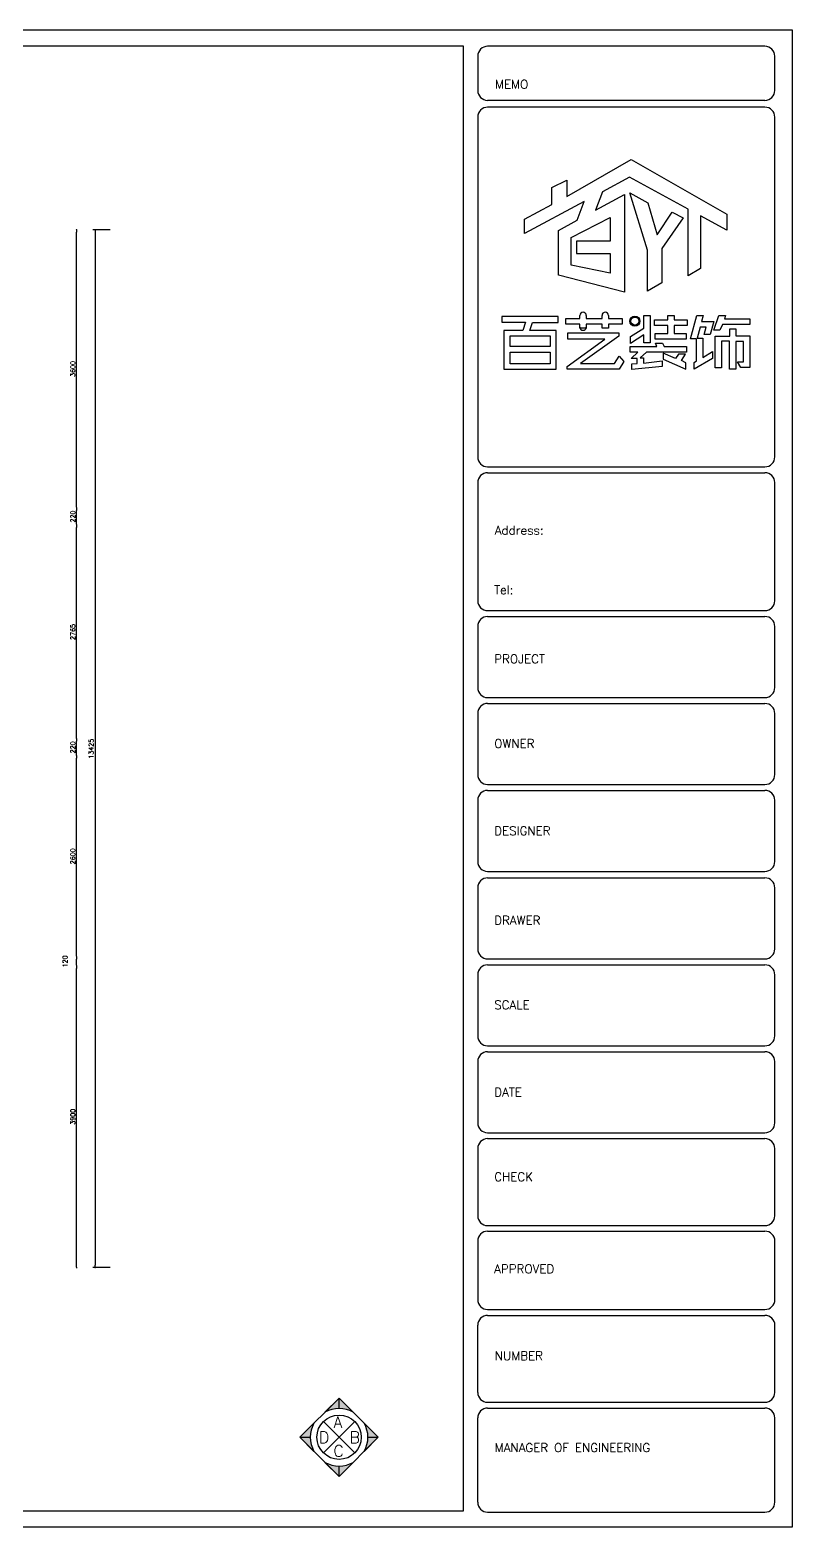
# Model space of a CAD drawing. Header units: millimetres. Extents: x -33522418 to 16198808, y -126322335 to -58690945.
# Drawn here: x -15912630 to -15902775, y -63984905 to -63965538 of the extents above; entities that cross this region are included whole.
import ezdxf

# ---------------------------------------------------------------- set-up
doc = ezdxf.new("R2010")
doc.units = ezdxf.units.MM
doc.header["$LTSCALE"] = 10
doc.header["$PDMODE"] = 3
doc.layers.add('LAYER4', color=7, linetype='Continuous')
doc.styles.add('HZXY', font='complex.shx', dxfattribs={"bigfont": 'HZXY.shx'})
doc.styles.add('ROMAND', font='romand.shx')
doc.dimstyles.new('LMDIM30$0', dxfattribs={"dimtxt": 60, "dimasz": 30, "dimexe": 30, "dimexo": 30, "dimgap": 20, "dimtad": 1, "dimdec": 0, "dimzin": 0, "dimdsep": 46, "dimtxsty": 'HZXY', "dimblk1": 'DOT', "dimblk2": 'DOT', "dimsah": 1, "dimcen": 0, "dimclrd": 2, "dimclre": 2, "dimclrt": 2, "dimadec": 0, "dimazin": 0, "dimtfac": 1, "dimtdec": 0, "dimtmove": 2, "dimatfit": 3, "dimldrblk": 'DOT', "dimfxl": 1, "dimtolj": 1, "dimtzin": 0, "dimarcsym": 0})

# ---------------------------------------------------------------- blocks, each defined once
blk = doc.blocks.new('A$C63955645')
h = blk.add_hatch(color=256)
h.paths.add_polyline_path([(253, 649, -0.128675), (396, 686), (396, 791)])
h.paths.add_polyline_path([(538, 649), (396, 791), (396, 686, -0.128675)])
h.paths.add_polyline_path([(686, 396), (791, 396), (649, 538, -0.128675)])
h.paths.add_polyline_path([(686, 396, -0.128675), (649, 253), (791, 396)])
h.paths.add_polyline_path([(538, 142, -0.128675), (396, 105), (396, 0)])
h.paths.add_polyline_path([(396, 105, -0.128675), (253, 142), (396, 0)])
h = blk.add_hatch(color=256)
h.paths.add_polyline_path([(142, 538), (0, 396), (105, 396, -0.128675)])
h.paths.add_polyline_path([(105, 396), (0, 396), (142, 253, -0.128675)])
for p, q in [((253, 649), (396, 791)), ((396, 791), (538, 649)), ((396, 686), (396, 791)), ((0, 396), (142, 538)), ((237, 237), (554, 554)), ((554, 237), (237, 554)), ((649, 538), (791, 396)), ((0, 396), (105, 396)), ((0, 396), (142, 253)), ((649, 253), (791, 396)), ((686, 396), (791, 396)), ((253, 142), (396, 0)), ((396, 0), (538, 142)), ((396, 0), (396, 105))]:
    blk.add_line(p, q)
blk.add_lwpolyline([(396, 791), (0, 396), (396, 0), (791, 396), (396, 791)])
blk.add_circle((396, 396), 224)
for start, end in [(60.671, 119.329), (150.671, 209.329), (330.671, 29.329), (240.671, 299.329)]:
    blk.add_arc((396, 396), 291, start, end)
at = {"style": 'HZXY'}
for s, p in [('A', (340, 491)), ('D', (193, 337)), ('C', (339, 200)), ('B', (503, 337))]:
    blk.add_text(s, height=116, dxfattribs=at).set_placement(p)
blk = doc.blocks.new('A$C68525370')
at = {"xscale": 0.8571428571428571, "yscale": 0.8571428571428571, "zscale": 0.8571428571428571}
blk.add_blockref('A$C63955645', (0, 0), dxfattribs=at)
blk = doc.blocks.new('DOT')
at = {"color": 0, "linetype": 'ByBlock'}
blk.add_line((-0.35, 0), (-1, 0), dxfattribs=at)
at = {"color": 0, "linetype": 'ByBlock', "const_width": 0.35}
blk.add_lwpolyline([(-0.175, 0, 1), (0.175, 0, 1)], format="xyb", close=True, dxfattribs=at)
blk = doc.blocks.new('*D764')
at = {"layer": 'Defpoints', "color": 0, "transparency": 16777216}
for p in [(-15912026, -63977648), (-15912026, -63977648), (-15912026, -63981548)]:
    blk.add_point(p, dxfattribs=at)
at = {"layer": 'LAYER4', "color": 2, "lineweight": -2, "transparency": 16777216}
blk.add_line((-15912026, -63981518), (-15912026, -63977678), dxfattribs=at)
at = {"layer": 'LAYER4', "color": 2, "lineweight": -2, "transparency": 16777216, "xscale": 30, "yscale": 30, "zscale": 30}
for p, rotation in [((-15912026, -63977648), 90), ((-15912026, -63981548), 270)]:
    blk.add_blockref('DOT', p, dxfattribs=dict(at, rotation=rotation))
at = {"layer": 'LAYER4', "color": 2, "lineweight": -2, "transparency": 16777216, "insert": (-15912076, -63979598), "char_height": 60, "attachment_point": 5, "rotation": 90, "style": 'HZXY'}
blk.add_mtext('\\A1;3900', dxfattribs=at)
blk = doc.blocks.new('_Dot')
at = {"color": 0, "linetype": 'ByBlock', "lineweight": -2}
blk.add_line((-0.5, 0), (-1, 0), dxfattribs=at)
at = {"color": 0, "linetype": 'ByBlock', "const_width": 0.5}
blk.add_lwpolyline([(-0.25, 0, 1), (0.25, 0, 1)], format="xyb", close=True, dxfattribs=at)
blk = doc.blocks.new('*D765')
at = {"layer": 'Defpoints', "color": 0, "transparency": 16777216}
for p in [(-15912026, -63977528), (-15912026, -63977528), (-15912026, -63977648)]:
    blk.add_point(p, dxfattribs=at)
at = {"layer": 'LAYER4', "color": 2, "lineweight": -2, "transparency": 16777216}
blk.add_line((-15912026, -63977618), (-15912026, -63977558), dxfattribs=at)
at = {"layer": 'LAYER4', "color": 2, "lineweight": -2, "transparency": 16777216, "xscale": 30, "yscale": 30, "zscale": 30}
for p, rotation in [((-15912026, -63977528), 90), ((-15912026, -63977648), 270)]:
    blk.add_blockref('DOT', p, dxfattribs=dict(at, rotation=rotation))
at = {"layer": 'LAYER4', "color": 2, "lineweight": -2, "transparency": 16777216, "insert": (-15912176, -63977588), "char_height": 60, "attachment_point": 5, "rotation": 90, "style": 'HZXY'}
blk.add_mtext('\\A1;120', dxfattribs=at)
blk = doc.blocks.new('*D766')
at = {"layer": 'Defpoints', "color": 0, "transparency": 16777216}
for p in [(-15912026, -63974928), (-15912026, -63974928), (-15912026, -63977528)]:
    blk.add_point(p, dxfattribs=at)
at = {"layer": 'LAYER4', "color": 2, "lineweight": -2, "transparency": 16777216}
blk.add_line((-15912026, -63977498), (-15912026, -63974958), dxfattribs=at)
at = {"layer": 'LAYER4', "color": 2, "lineweight": -2, "transparency": 16777216, "xscale": 30, "yscale": 30, "zscale": 30}
for p, rotation in [((-15912026, -63974928), 90), ((-15912026, -63977528), 270)]:
    blk.add_blockref('DOT', p, dxfattribs=dict(at, rotation=rotation))
at = {"layer": 'LAYER4', "color": 2, "lineweight": -2, "transparency": 16777216, "insert": (-15912076, -63976228), "char_height": 60, "attachment_point": 5, "rotation": 90, "style": 'HZXY'}
blk.add_mtext('\\A1;2600', dxfattribs=at)
blk = doc.blocks.new('*D767')
at = {"layer": 'Defpoints', "color": 0, "transparency": 16777216}
for p in [(-15912026, -63974708), (-15912026, -63974708), (-15912026, -63974928)]:
    blk.add_point(p, dxfattribs=at)
at = {"layer": 'LAYER4', "color": 2, "lineweight": -2, "transparency": 16777216}
blk.add_line((-15912026, -63974898), (-15912026, -63974738), dxfattribs=at)
at = {"layer": 'LAYER4', "color": 2, "lineweight": -2, "transparency": 16777216, "xscale": 30, "yscale": 30, "zscale": 30}
for p, rotation in [((-15912026, -63974708), 90), ((-15912026, -63974928), 270)]:
    blk.add_blockref('DOT', p, dxfattribs=dict(at, rotation=rotation))
at = {"layer": 'LAYER4', "color": 2, "lineweight": -2, "transparency": 16777216, "insert": (-15912076, -63974818), "char_height": 60, "attachment_point": 5, "rotation": 90, "style": 'HZXY'}
blk.add_mtext('\\A1;220', dxfattribs=at)
blk = doc.blocks.new('*D768')
at = {"layer": 'Defpoints', "color": 0, "transparency": 16777216}
for p in [(-15912026, -63971943), (-15912026, -63971943), (-15912026, -63974708)]:
    blk.add_point(p, dxfattribs=at)
at = {"layer": 'LAYER4', "color": 2, "lineweight": -2, "transparency": 16777216}
blk.add_line((-15912026, -63974678), (-15912026, -63971973), dxfattribs=at)
at = {"layer": 'LAYER4', "color": 2, "lineweight": -2, "transparency": 16777216, "xscale": 30, "yscale": 30, "zscale": 30}
for p, rotation in [((-15912026, -63971943), 90), ((-15912026, -63974708), 270)]:
    blk.add_blockref('DOT', p, dxfattribs=dict(at, rotation=rotation))
at = {"layer": 'LAYER4', "color": 2, "lineweight": -2, "transparency": 16777216, "insert": (-15912076, -63973326), "char_height": 60, "attachment_point": 5, "rotation": 90, "style": 'HZXY'}
blk.add_mtext('\\A1;2765', dxfattribs=at)
blk = doc.blocks.new('*D769')
at = {"layer": 'Defpoints', "color": 0, "transparency": 16777216}
for p in [(-15912026, -63971723), (-15912026, -63971723), (-15912026, -63971943)]:
    blk.add_point(p, dxfattribs=at)
at = {"layer": 'LAYER4', "color": 2, "lineweight": -2, "transparency": 16777216}
blk.add_line((-15912026, -63971913), (-15912026, -63971753), dxfattribs=at)
at = {"layer": 'LAYER4', "color": 2, "lineweight": -2, "transparency": 16777216, "xscale": 30, "yscale": 30, "zscale": 30}
for p, rotation in [((-15912026, -63971723), 90), ((-15912026, -63971943), 270)]:
    blk.add_blockref('DOT', p, dxfattribs=dict(at, rotation=rotation))
at = {"layer": 'LAYER4', "color": 2, "lineweight": -2, "transparency": 16777216, "insert": (-15912076, -63971833), "char_height": 60, "attachment_point": 5, "rotation": 90, "style": 'HZXY'}
blk.add_mtext('\\A1;220', dxfattribs=at)
blk = doc.blocks.new('*D770')
at = {"layer": 'Defpoints', "color": 0, "transparency": 16777216}
for p in [(-15912026, -63968123), (-15912026, -63968123), (-15912026, -63971723)]:
    blk.add_point(p, dxfattribs=at)
at = {"layer": 'LAYER4', "color": 2, "lineweight": -2, "transparency": 16777216}
blk.add_line((-15912026, -63971693), (-15912026, -63968153), dxfattribs=at)
at = {"layer": 'LAYER4', "color": 2, "lineweight": -2, "transparency": 16777216, "xscale": 30, "yscale": 30, "zscale": 30}
for p, rotation in [((-15912026, -63968123), 90), ((-15912026, -63971723), 270)]:
    blk.add_blockref('DOT', p, dxfattribs=dict(at, rotation=rotation))
at = {"layer": 'LAYER4', "color": 2, "lineweight": -2, "transparency": 16777216, "insert": (-15912076, -63969923), "char_height": 60, "attachment_point": 5, "rotation": 90, "style": 'HZXY'}
blk.add_mtext('\\A1;3600', dxfattribs=at)
blk = doc.blocks.new('*D771')
at = {"layer": 'Defpoints', "color": 0, "transparency": 16777216}
for p in [(-15911563, -63968123), (-15911788, -63981548), (-15911563, -63981548)]:
    blk.add_point(p, dxfattribs=at)
at = {"layer": 'LAYER4', "color": 2, "lineweight": -2, "transparency": 16777216}
for p, q in [((-15911593, -63968123), (-15911818, -63968123)), ((-15911788, -63968153), (-15911788, -63981518)), ((-15911593, -63981548), (-15911818, -63981548))]:
    blk.add_line(p, q, dxfattribs=at)
at = {"layer": 'LAYER4', "color": 2, "lineweight": -2, "transparency": 16777216, "xscale": 30, "yscale": 30, "zscale": 30}
for p, rotation in [((-15911788, -63968123), 90), ((-15911788, -63981548), 270)]:
    blk.add_blockref('DOT', p, dxfattribs=dict(at, rotation=rotation))
at = {"layer": 'LAYER4', "color": 2, "lineweight": -2, "transparency": 16777216, "insert": (-15911838, -63974836), "char_height": 60, "attachment_point": 5, "rotation": 90, "style": 'HZXY'}
blk.add_mtext('\\A1;13425', dxfattribs=at)

msp = doc.modelspace()

# ---------------------------------------------------------------- linework, layer by layer
for p, q in [((-15930338.7, -63965537.7), (-15902774.8, -63965537.7)), ((-15930338.7, -63965537.7), (-15902774.8, -63965537.7)), ((-15902774.8, -63965537.7), (-15902774.8, -63984905.1)), ((-15902774.8, -63965537.7), (-15902774.8, -63984905.1)), ((-15902774.8, -63984905.1), (-15930338.7, -63984905.1)), ((-15902774.8, -63984905.1), (-15930338.7, -63984905.1))]:
    msp.add_line(p, q)
at = {"color": 4}
for p, q in [((-15930134.9, -63965741.5), (-15907029.3, -63965741.5)), ((-15907029.3, -63965741.5), (-15907029.3, -63984701.3)), ((-15903124.8, -63965749.7), (-15906711.4, -63965749.7)), ((-15906839.2, -63965877.4), (-15906839.2, -63966320.7)), ((-15902997, -63966320.7), (-15902997, -63965877.4)), ((-15903124.8, -63966448.5), (-15906711.4, -63966448.5)), ((-15903124.8, -63966537.3), (-15906711.4, -63966537.3)), ((-15906839.2, -63966665), (-15906839.2, -63971061.8)), ((-15902997, -63971061.8), (-15902997, -63966665)), ((-15906711.4, -63971189.5), (-15903124.8, -63971189.5)), ((-15906711.4, -63971266.2), (-15903124.8, -63971266.2)), ((-15906839.2, -63971394), (-15906839.2, -63972921.8)), ((-15902997, -63972921.8), (-15902997, -63971394)), ((-15906711.4, -63973049.6), (-15903124.8, -63973049.6)), ((-15906711.4, -63973126.3), (-15903124.8, -63973126.3)), ((-15906839.2, -63973254.1), (-15906839.2, -63974046.3)), ((-15902997, -63974046.3), (-15902997, -63973254.1)), ((-15906711.4, -63974174), (-15903124.8, -63974174)), ((-15906839.2, -63974378.5), (-15906839.2, -63975170.7)), ((-15906711.4, -63974250.7), (-15903124.8, -63974250.7)), ((-15902997, -63975170.7), (-15902997, -63974378.5)), ((-15906711.4, -63975298.5), (-15903124.8, -63975298.5)), ((-15906839.2, -63975502.9), (-15906839.2, -63976295.1)), ((-15906711.4, -63975375.1), (-15903124.8, -63975375.1)), ((-15902997, -63976295.1), (-15902997, -63975502.9)), ((-15906711.4, -63976422.9), (-15903124.8, -63976422.9)), ((-15906711.4, -63976507.1), (-15903124.8, -63976507.1)), ((-15906839.2, -63976634.9), (-15906839.2, -63977427.1)), ((-15902997, -63977427.1), (-15902997, -63976634.9)), ((-15906711.4, -63977554.9), (-15903124.8, -63977554.9)), ((-15906711.4, -63977631.6), (-15903124.8, -63977631.6)), ((-15906839.2, -63977759.4), (-15906839.2, -63978551.6)), ((-15902997, -63978551.6), (-15902997, -63977759.4)), ((-15906711.4, -63978679.3), (-15903124.8, -63978679.3)), ((-15906711.4, -63978756), (-15903124.8, -63978756)), ((-15906839.2, -63978883.8), (-15906839.2, -63979676)), ((-15902997, -63979676), (-15902997, -63978883.8)), ((-15906711.4, -63979803.8), (-15903124.8, -63979803.8)), ((-15906711.4, -63979880.4), (-15903124.8, -63979880.4)), ((-15906839.2, -63980008.2), (-15906839.2, -63980877.1)), ((-15902997, -63980877.1), (-15902997, -63980008.2)), ((-15906711.4, -63981004.9), (-15903124.8, -63981004.9)), ((-15906711.4, -63981077), (-15903124.8, -63981077)), ((-15906839.2, -63981204.8), (-15906839.2, -63981962.2)), ((-15902997, -63981962.2), (-15902997, -63981204.8)), ((-15906711.4, -63982090), (-15903124.8, -63982090)), ((-15906839.2, -63983163.3), (-15906839.2, -63982294.4)), ((-15906711.4, -63982166.6), (-15903124.8, -63982166.6)), ((-15902997, -63983163.3), (-15902997, -63982294.4)), ((-15906711.4, -63983291.1), (-15903124.8, -63983291.1)), ((-15906711.4, -63983366), (-15903124.8, -63983366)), ((-15906839.2, -63984585), (-15906839.2, -63983493.8)), ((-15902997, -63984585), (-15902997, -63983493.8)), ((-15907029.3, -63984701.3), (-15930134.9, -63984701.3)), ((-15906711.4, -63984712.8), (-15903124.8, -63984712.8))]:
    msp.add_line(p, q, dxfattribs=at)
for centre, major_axis, start_param, end_param in [((-15906711.4, -63965877.4), (1.2, 127.8), 0.0097289, 1.5805253), ((-15903124.8, -63965877.4), (-6.4, 127.6), 4.6621529, 6.2329492), ((-15906711.4, -63966320.7), (4.3, 127.7), 1.6046615, 3.1754578), ((-15903124.8, -63966320.7), (7.9, 127.5), 3.2037747, 4.774571), ((-15906711.4, -63966665), (1.2, 127.8), 0.0097289, 1.5805253), ((-15903124.8, -63966665), (0.4, 127.8), -1.5679748, 0.0028215), ((-15906711.4, -63971061.8), (6.5, 127.6), 1.6219957, 3.192792), ((-15903124.8, -63971061.8), (7.9, 127.5), 3.2037747, 4.774571), ((-15906711.4, -63971394), (1.2, 127.8), 0.0097289, 1.5805253), ((-15903124.8, -63971394), (-6.4, 127.6), 4.6621529, 6.2329492), ((-15906711.4, -63972921.8), (6, 127.6), 1.6180892, 3.1888856), ((-15903124.8, -63972921.8), (8.7, 127.5), 3.2097289, 4.7805252), ((-15906711.4, -63973254.1), (1.9, 127.8), 0.0152171, 1.5860134), ((-15903124.8, -63973254.1), (-5.2, 127.7), 4.6719541, 6.2427504), ((-15906711.4, -63974046.3), (5.4, 127.7), 1.6127675, 3.1835638), ((-15903124.8, -63974046.3), (5.8, 127.6), 3.1872891, 4.7580854), ((-15906711.4, -63974378.5), (1.2, 127.8), 0.0097289, 1.5805253), ((-15903124.8, -63974378.5), (-6.4, 127.6), 4.6621529, 6.2329492), ((-15906711.4, -63975170.7), (6.5, 127.6), 1.6219957, 3.192792), ((-15903124.8, -63975170.7), (7.9, 127.5), 3.2037747, 4.774571), ((-15906711.4, -63975502.9), (-2.1, 127.8), -0.0164544, 1.5543419), ((-15903124.8, -63975502.9), (-1.6, 127.8), 4.7000033, 6.2707996), ((-15906711.4, -63976295.1), (6.5, 127.6), 1.6219957, 3.192792), ((-15903124.8, -63976295.1), (7.9, 127.5), 3.2037747, 4.774571), ((-15906711.4, -63976634.9), (-13, 127.1), -0.1023036, 1.4684928), ((-15903124.8, -63976634.9), (7.7, 127.5), -1.5106004, 0.060196), ((-15906711.4, -63977427.1), (-0.4, 127.8), 1.567893, 3.1386894), ((-15903124.8, -63977427.1), (5.8, 127.6), 3.1872891, 4.7580854), ((-15906711.4, -63977759.4), (1.9, 127.8), 0.0152171, 1.5860134), ((-15903124.8, -63977759.4), (-5.2, 127.7), 4.6719541, 6.2427504), ((-15906711.4, -63978551.6), (6.5, 127.6), 1.6219957, 3.192792), ((-15903124.8, -63978551.6), (7.9, 127.5), 3.2037747, 4.774571), ((-15906711.4, -63978883.8), (3.5, 127.7), 0.0271639, 1.5979602), ((-15903124.8, -63978883.8), (-6.4, 127.6), 4.6621529, 6.2329492), ((-15906711.4, -63979676), (5, 127.7), 1.6096451, 3.1804414), ((-15903124.8, -63979676), (7.9, 127.5), 3.2037747, 4.774571), ((-15906711.4, -63980008.2), (3.5, 127.7), 0.0271639, 1.5979602), ((-15903124.8, -63980008.2), (-6.4, 127.6), 4.6621529, 6.2329492), ((-15906711.4, -63980877.1), (6.5, 127.6), 1.6219957, 3.192792), ((-15903124.8, -63980877.1), (7.9, 127.5), 3.2037747, 4.774571), ((-15906711.4, -63981204.8), (1.9, 127.8), 0.0152171, 1.5860134), ((-15903124.8, -63981204.8), (-0.2, 127.8), 4.7107178, 6.2815142), ((-15906711.4, -63981962.2), (2.7, 127.7), 1.5922473, 3.1630436), ((-15903124.8, -63981962.2), (6.7, 127.6), 3.1940704, 4.7648668), ((-15906711.4, -63982294.4), (-8.1, 127.5), -0.0632785, 1.5075179), ((-15903124.8, -63982294.4), (-0.2, 127.8), 4.7107178, 6.2815142), ((-15906711.4, -63983163.3), (4.3, 127.7), 1.6046615, 3.1754578), ((-15903124.8, -63983163.3), (7.9, 127.5), 3.2037747, 4.774571), ((-15906711.4, -63983493.8), (1.2, 127.8), 0.0097289, 1.5805253), ((-15903124.8, -63983493.8), (-6.4, 127.6), 4.6621529, 6.2329492), ((-15906711.4, -63984585), (4.3, 127.7), 1.6046615, 3.1754578), ((-15903124.8, -63984585), (7.9, 127.5), 3.2037747, 4.774571)]:
    msp.add_ellipse(centre, major_axis=major_axis, ratio=1, start_param=start_param, end_param=end_param, dxfattribs=at)
at = {"layer": 'LAYER4', "color": 7}
for p, q in [((-15905687.5, -63967691.1), (-15904856.6, -63967212)), ((-15904856.6, -63967212), (-15903618.1, -63967919.5)), ((-15905882, -63967574.9), (-15905687.5, -63967481.1)), ((-15905882, -63967794.1), (-15905882, -63967574.9)), ((-15905687.5, -63967481.1), (-15905687.5, -63967691.1)), ((-15904876.6, -63967444.3), (-15905226.8, -63967631.3)), ((-15904116.2, -63967857.2), (-15904876.6, -63967444.3)), ((-15905462.6, -63967755.9), (-15906233.6, -63968171.2)), ((-15906233.6, -63967985), (-15905882, -63967794.1)), ((-15905554.4, -63967998.6), (-15905462.6, -63967755.9)), ((-15905226.8, -63967631.3), (-15905315.1, -63967870.4)), ((-15905315.1, -63967870.4), (-15904939.5, -63967668.4)), ((-15904939.5, -63967668.4), (-15904939.5, -63968929.2)), ((-15904872.5, -63967643.3), (-15904641.6, -63967775.3)), ((-15904643.1, -63968387.2), (-15904872.5, -63967643.3)), ((-15904641.6, -63967775.3), (-15904519.6, -63968189.4)), ((-15906233.6, -63968171.2), (-15906233.6, -63967985)), ((-15905630.8, -63968221.4), (-15905127.4, -63967962.8)), ((-15905127.4, -63967962.8), (-15905127.4, -63968271.3)), ((-15904519.6, -63968189.4), (-15904324.6, -63967896.2)), ((-15904181.5, -63967966.2), (-15904457.6, -63968366.8)), ((-15904324.6, -63967896.2), (-15904181.5, -63967966.2)), ((-15904116.2, -63968718.6), (-15904116.2, -63967857.2)), ((-15903618.1, -63968126.4), (-15903957.7, -63967941.5)), ((-15903957.7, -63967941.5), (-15903957.7, -63968621.8)), ((-15903618.1, -63967919.5), (-15903618.1, -63968126.4)), ((-15905794.7, -63968131.4), (-15905554.4, -63967998.6)), ((-15905794.7, -63968708.3), (-15905794.7, -63968131.4)), ((-15905630.8, -63968582), (-15905630.8, -63968221.4)), ((-15905127.4, -63968271.3), (-15905562.4, -63968271.3)), ((-15905562.4, -63968271.3), (-15905562.4, -63968428.3)), ((-15904457.6, -63968366.8), (-15904457.6, -63968809.2)), ((-15905562.4, -63968428.3), (-15905125.8, -63968428.3)), ((-15905125.8, -63968428.3), (-15905125.8, -63968683.9)), ((-15904643.1, -63968916.9), (-15904643.1, -63968387.2)), ((-15904939.5, -63968929.2), (-15905794.7, -63968708.3)), ((-15905125.8, -63968683.9), (-15905630.8, -63968582)), ((-15903957.7, -63968621.8), (-15904116.2, -63968718.6)), ((-15904457.6, -63968809.2), (-15904643.1, -63968916.9)), ((-15906527.7, -63969245.9), (-15906527.7, -63969319.8)), ((-15905800.3, -63969245.9), (-15906527.7, -63969245.9)), ((-15906527.7, -63969319.8), (-15906221.3, -63969319.8)), ((-15906221.3, -63969319.8), (-15906255, -63969425.2)), ((-15906166.3, -63969425.1), (-15906130.1, -63969320.3)), ((-15906130.1, -63969320.3), (-15905800.3, -63969320.3)), ((-15905800.3, -63969320.3), (-15905800.3, -63969245.9)), ((-15905697.9, -63969270.6), (-15905518.5, -63969270.6)), ((-15905697.9, -63969343), (-15905697.9, -63969270.6)), ((-15905519.7, -63969343), (-15905697.9, -63969343)), ((-15905519.7, -63969394.1), (-15905519.7, -63969343)), ((-15905518.5, -63969270.6), (-15905518.5, -63969231.8)), ((-15905435.9, -63969231.8), (-15905435.9, -63969270.6)), ((-15905435.9, -63969270.6), (-15905231.6, -63969270.6)), ((-15905230.9, -63969343.4), (-15905435.7, -63969343.4)), ((-15905435.7, -63969343.4), (-15905435.7, -63969394.1)), ((-15905231.6, -63969270.6), (-15905231.6, -63969231.8)), ((-15905230.9, -63969394.1), (-15905230.9, -63969343.4)), ((-15905149.5, -63969231.8), (-15905149.5, -63969270.6)), ((-15905149.5, -63969270.6), (-15904973.7, -63969270.6)), ((-15904973.7, -63969345.2), (-15905149.3, -63969345.2)), ((-15905149.3, -63969345.2), (-15905149.3, -63969394.1)), ((-15904973.7, -63969270.6), (-15904973.7, -63969345.2)), ((-15904692.3, -63969233.9), (-15904609.5, -63969233.9)), ((-15904692.3, -63969395), (-15904692.3, -63969233.9)), ((-15904609.5, -63969233.9), (-15904609.5, -63969586.3)), ((-15904552.6, -63969286.3), (-15904383, -63969286.3)), ((-15904552.6, -63969360.1), (-15904552.6, -63969286.3)), ((-15904383, -63969286.3), (-15904383, -63969232.5)), ((-15904383, -63969232.5), (-15904300.7, -63969232.5)), ((-15904300.7, -63969232.5), (-15904300.7, -63969286.3)), ((-15904300.7, -63969286.3), (-15904131.7, -63969286.3)), ((-15904131.7, -63969286.3), (-15904131.7, -63969360.1)), ((-15904087.5, -63969535.3), (-15904007.5, -63969231.5)), ((-15904007.5, -63969231.5), (-15903922.2, -63969231.5)), ((-15903922.2, -63969231.5), (-15903944.2, -63969307.9)), ((-15903944.2, -63969307.9), (-15903787.5, -63969307.9)), ((-15903787.5, -63969307.9), (-15903832.7, -63969478)), ((-15903788.3, -63969423.6), (-15903719.7, -63969233.7)), ((-15903719.7, -63969233.7), (-15903635.2, -63969233.7)), ((-15903675.6, -63969348), (-15903707.2, -63969423.6)), ((-15903321.1, -63969348), (-15903675.6, -63969348)), ((-15903635.2, -63969233.7), (-15903649.8, -63969276.1)), ((-15903649.8, -63969276.1), (-15903321.1, -63969276.1)), ((-15903321.1, -63969276.1), (-15903321.1, -63969348)), ((-15906255, -63969425.2), (-15906500.4, -63969425.2)), ((-15906500.4, -63969425.2), (-15906500.4, -63969925.4)), ((-15906419.5, -63969493.1), (-15905904.1, -63969493.1)), ((-15906419.5, -63969632.8), (-15906419.5, -63969493.1)), ((-15905823.4, -63969425.1), (-15906166.3, -63969425.1)), ((-15905904.1, -63969493.1), (-15905904.1, -63969632.8)), ((-15905823.4, -63969925.4), (-15905823.4, -63969425.1)), ((-15905682.9, -63969889.6), (-15905194.5, -63969538.1)), ((-15905673.6, -63969457.5), (-15905015.8, -63969457.5)), ((-15905673.6, -63969538.1), (-15905673.6, -63969457.5)), ((-15905194.5, -63969538.1), (-15905673.6, -63969538.1)), ((-15905435.7, -63969394.1), (-15905519.7, -63969394.1)), ((-15905015.8, -63969499.9), (-15905509.6, -63969854.2)), ((-15905149.3, -63969394.1), (-15905230.9, -63969394.1)), ((-15905015.8, -63969457.5), (-15905015.8, -63969499.9)), ((-15904865.1, -63969502.4), (-15904692.3, -63969395)), ((-15904693.2, -63969482.5), (-15904865.1, -63969592.2)), ((-15904865.1, -63969592.2), (-15904865.1, -63969502.4)), ((-15904693.2, -63969586.3), (-15904693.2, -63969482.5)), ((-15904382, -63969360.1), (-15904552.6, -63969360.1)), ((-15904545.6, -63969539.2), (-15904545.6, -63969464.3)), ((-15904545.6, -63969464.3), (-15904382, -63969464.3)), ((-15904142.1, -63969539.2), (-15904545.6, -63969539.2)), ((-15904382, -63969464.3), (-15904382, -63969360.1)), ((-15904131.7, -63969360.1), (-15904300.6, -63969360.1)), ((-15904300.6, -63969360.1), (-15904300.6, -63969464.5)), ((-15904300.6, -63969464.5), (-15904142.1, -63969464.5)), ((-15904142.1, -63969464.5), (-15904142.1, -63969539.2)), ((-15904012.1, -63969535.3), (-15904087.5, -63969535.3)), ((-15904012.1, -63969816.2), (-15904012.1, -63969535.3)), ((-15903961.3, -63969380.9), (-15904002.8, -63969526.1)), ((-15904002.8, -63969526.1), (-15903927, -63969526.1)), ((-15903884.9, -63969380.9), (-15903961.3, -63969380.9)), ((-15903927, -63969526.1), (-15903927, -63969773.9)), ((-15903910.5, -63969478), (-15903884.9, -63969380.9)), ((-15903832.7, -63969478), (-15903910.5, -63969478)), ((-15903707.2, -63969423.6), (-15903788.3, -63969423.6)), ((-15903768.2, -63969906.8), (-15903768.2, -63969497.1)), ((-15903768.2, -63969497.1), (-15903581.4, -63969497.1)), ((-15903581.4, -63969404.7), (-15903501, -63969404.7)), ((-15903581.4, -63969497.1), (-15903581.4, -63969404.7)), ((-15903501, -63969404.7), (-15903501, -63969495.2)), ((-15903501, -63969495.2), (-15903319.6, -63969495.2)), ((-15903319.6, -63969495.2), (-15903319.6, -63969903.1)), ((-15905904.1, -63969632.8), (-15906419.5, -63969632.8)), ((-15906419.5, -63969706.7), (-15905904.1, -63969706.7)), ((-15906419.5, -63969856.4), (-15906419.5, -63969706.7)), ((-15905904.1, -63969706.7), (-15905904.1, -63969856.4)), ((-15904867.2, -63969631.7), (-15904521.2, -63969631.7)), ((-15904867.2, -63969706.9), (-15904867.2, -63969631.7)), ((-15904767.8, -63969706.9), (-15904867.2, -63969706.9)), ((-15904856, -63969786.5), (-15904767.8, -63969706.9)), ((-15904658, -63969707.1), (-15904740.1, -63969780.1)), ((-15904609.5, -63969586.3), (-15904693.2, -63969586.3)), ((-15904139.9, -63969707.1), (-15904658, -63969707.1)), ((-15904521.2, -63969631.7), (-15904540.3, -63969588.5)), ((-15904540.3, -63969588.5), (-15904448, -63969588.5)), ((-15904448, -63969588.5), (-15904430.5, -63969631.7)), ((-15904443.5, -63969720.5), (-15904443.5, -63969796.1)), ((-15904279.9, -63969786.6), (-15904443.5, -63969720.5)), ((-15904430.5, -63969631.7), (-15904139.9, -63969631.7)), ((-15904241.7, -63969730.5), (-15904279.9, -63969786.6)), ((-15904152.3, -63969730.5), (-15904241.7, -63969730.5)), ((-15904205.1, -63969816), (-15904152.3, -63969730.5)), ((-15904139.9, -63969631.7), (-15904139.9, -63969707.1)), ((-15903927, -63969773.9), (-15903803.8, -63969697.5)), ((-15903803.8, -63969697.5), (-15903803.8, -63969789)), ((-15903584.4, -63969565.3), (-15903685.4, -63969565.3)), ((-15903685.4, -63969565.3), (-15903685.4, -63969906.8)), ((-15903584.4, -63969926.1), (-15903584.4, -63969565.3)), ((-15903403.4, -63969566.5), (-15903501.7, -63969566.5)), ((-15903501.7, -63969566.5), (-15903501.7, -63969926.1)), ((-15903403.4, -63969831.7), (-15903403.4, -63969566.5)), ((-15906500.4, -63969925.4), (-15905823.4, -63969925.4)), ((-15905904.1, -63969856.4), (-15906419.5, -63969856.4)), ((-15905682.9, -63969927), (-15905682.9, -63969889.6)), ((-15905010.2, -63969927), (-15905682.9, -63969927)), ((-15905509.6, -63969854.2), (-15905069.7, -63969854.2)), ((-15905069.7, -63969854.2), (-15905011.6, -63969759.7)), ((-15905011.6, -63969759.7), (-15904950.7, -63969826.1)), ((-15904950.7, -63969826.1), (-15905010.2, -63969927)), ((-15904776.6, -63969786.5), (-15904856, -63969786.5)), ((-15904845.1, -63969858.6), (-15904776.6, -63969850.9)), ((-15904845.1, -63969931.9), (-15904845.1, -63969858.6)), ((-15904454.3, -63969893.4), (-15904845.1, -63969931.9)), ((-15904776.6, -63969850.9), (-15904776.6, -63969786.5)), ((-15904740.1, -63969780.1), (-15904694.2, -63969780.1)), ((-15904694.2, -63969780.1), (-15904694.2, -63969846.8)), ((-15904694.2, -63969846.8), (-15904454.3, -63969819.8)), ((-15904454.3, -63969819.8), (-15904454.3, -63969893.4)), ((-15904443.5, -63969796.1), (-15904146.3, -63969924.3)), ((-15904146.3, -63969843.6), (-15904205.1, -63969816)), ((-15904146.3, -63969924.3), (-15904146.3, -63969843.6)), ((-15903803.8, -63969789), (-15904042.6, -63969928)), ((-15904042.6, -63969837.7), (-15904012.1, -63969816.2)), ((-15904042.6, -63969928), (-15904042.6, -63969837.7)), ((-15903685.4, -63969906.8), (-15903768.2, -63969906.8)), ((-15903501.7, -63969926.1), (-15903584.4, -63969926.1)), ((-15903435.6, -63969903.1), (-15903481.4, -63969831.7)), ((-15903481.4, -63969831.7), (-15903403.4, -63969831.7)), ((-15903319.6, -63969903.1), (-15903435.6, -63969903.1))]:
    msp.add_line(p, q, dxfattribs=at)
for centre, major_axis, start_param, end_param in [((-15905477.2, -63969231.8), (-41.3, 0.1), 3.1447509, 6.2863435), ((-15905190.5, -63969231.8), (-41, 0), 3.1422746, 6.2838672), ((-15904806.4, -63969304.9), (65.1, 0.6), -0.0087087, 6.2744766), ((-15904806.4, -63969304.9), (51.8, 1.1), -0.0216645, 6.2615208), ((-15905477.2, -63969382.2), (-41.3, 0.3), 0.0065578, 3.1481504)]:
    msp.add_ellipse(centre, major_axis=major_axis, ratio=1, start_param=start_param, end_param=end_param, dxfattribs=at)

# ---------------------------------------------------------------- block references
at = {"layer": 'LAYER4', "xscale": 1.494165275247676, "yscale": 1.494165275730483, "zscale": 1.494165275705627}
msp.add_blockref('A$C68525370', (-15909139.2, -63984250.4), dxfattribs=at)

# ---------------------------------------------------------------- texts
at = {"style": 'ROMAND'}
for s, height, p in [('MEMO', 112.44, (-15906614.5, -63966297.2)), ('Address:  ', 112.44, (-15906619.3, -63972067)), ('Tel:', 112.44, (-15906627.8, -63972835.7, -2208.8)), ('PROJECT', 112.44, (-15906625.7, -63973730.7)), ('OWNER', 112.44, (-15906625.7, -63974825.9)), ('DESIGNER', 112.44, (-15906625.7, -63975954.6)), ('DRAWER', 112.44, (-15906625.7, -63977111.6)), ('SCALE', 112.44, (-15906625.7, -63978206.8)), ('DATE', 112.44, (-15906625.7, -63979335.5)), ('CHECK', 112.44, (-15906625.7, -63980430.7)), ('APPROVED', 112.44, (-15906625.7, -63981621.7)), ('NUMBER', 112.44, (-15906618.1, -63982745.4)), ('MANAGER OF ENGINEERING', 112.443, (-15906618.1, -63983933.4))]:
    msp.add_text(s, height=height, dxfattribs=at).set_placement(p)

# ---------------------------------------------------------------- dimensions: what is measured, and where the dimension line sits
at = {"layer": 'LAYER4', "lineweight": -2}
for base, p1, p2, picture, middle in [((-15912025.9, -63968123.2), (-15912025.9, -63971723.2), (-15912025.9, -63968123.2), '*D770', (-15912075.9, -63969923.2)), ((-15911788.3, -63981548.2), (-15911563.1, -63968123.2), (-15911563.1, -63981548.2), '*D771', (-15911838.3, -63974835.7)), ((-15912025.9, -63971723.2), (-15912025.9, -63971943.2), (-15912025.9, -63971723.2), '*D769', (-15912075.9, -63971833.2)), ((-15912025.9, -63971943.2), (-15912025.9, -63974708.2), (-15912025.9, -63971943.2), '*D768', (-15912075.9, -63973325.7)), ((-15912025.9, -63974708.2), (-15912025.9, -63974928.2), (-15912025.9, -63974708.2), '*D767', (-15912075.9, -63974818.2)), ((-15912025.9, -63974928.2), (-15912025.9, -63977528.2), (-15912025.9, -63974928.2), '*D766', (-15912075.9, -63976228.2)), ((-15912025.9, -63977528.2), (-15912025.9, -63977648.2), (-15912025.9, -63977528.2), '*D765', (-15912175.9, -63977588.2)), ((-15912025.9, -63977648.2), (-15912025.9, -63981548.2), (-15912025.9, -63977648.2), '*D764', (-15912075.9, -63979598.2))]:
    dim = msp.add_linear_dim(base=base, p1=p1, p2=p2, angle=90, dimstyle='LMDIM30$0', dxfattribs=at)
    dim.commit()
    dim.dimension.update_dxf_attribs({"geometry": picture, "text_midpoint": middle})

doc.saveas('drawing.dxf')
